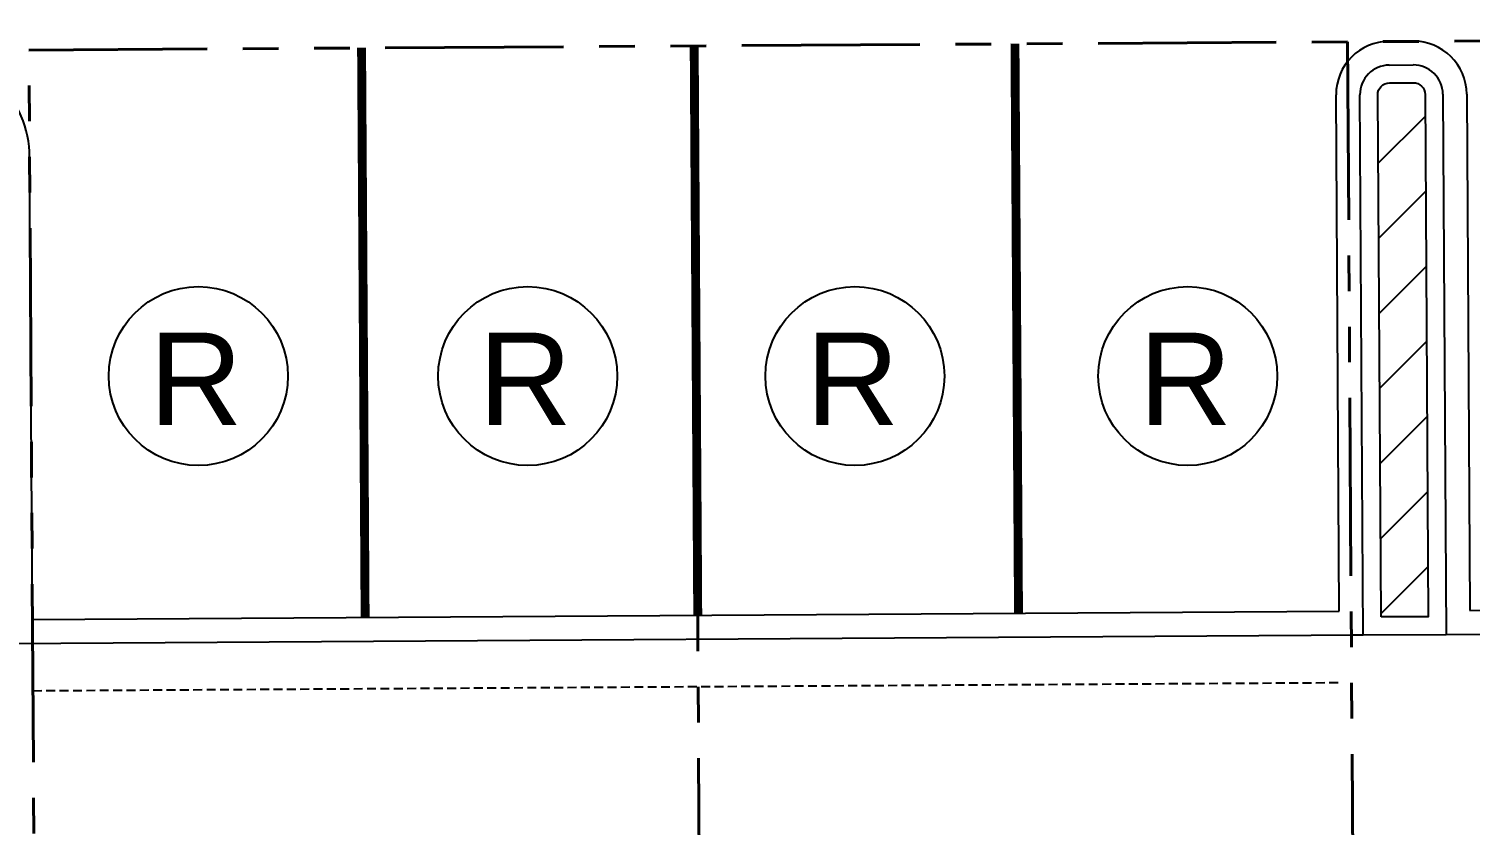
# Model space of a CAD drawing. Header units: feet. Extents: x 919634 to 928945, y 707022 to 708026.
# Drawn here: x 920843.07 to 920883.51, y 707260.34 to 707282.71 of the extents above; entities that cross this region are included whole.
import ezdxf
from ezdxf.enums import TextEntityAlignment as Align

# ---------------------------------------------------------------- set-up
doc = ezdxf.new("R2010")
doc.units = ezdxf.units.FT
doc.header["$LTSCALE"] = 20
doc.header["$MEASUREMENT"] = 0
doc.linetypes.add('Site Plan$0$HIDDEN2', pattern=[0.1875, 0.125, -0.0625])
doc.linetypes.add('Site Plan$0$PHANTOM2', pattern=[1.25, 0.625, -0.125, 0.125, -0.125, 0.125, -0.125])
for name, color, linetype in [('-u-site-xref', 7, 'Continuous'), ('L-002', 15, 'Continuous'), ('LP-PATT-GRND', 251, 'Continuous'), ('Site Plan$0$-u-site-parking_overhang', 252, 'Site Plan$0$HIDDEN2'), ('Site Plan$0$SP-PARKING DESIGNATION', 254, 'Continuous')]:
    doc.layers.add(name, color=color, linetype=linetype)
for name, color, linetype, lineweight in [('Site Plan$0$SP-CURB', 3, 'Continuous', 25), ('Site Plan$0$SP-LOT LINES', 252, 'Site Plan$0$PHANTOM2', 40), ('Site Plan$0$SP-PARKING-STRIPE', 252, 'Continuous', 25), ('Site Plan$0$SP-SIDEWALK', 2, 'Continuous', 25)]:
    doc.layers.add(name, color=color, linetype=linetype, lineweight=lineweight)
doc.layers.get('-u-site-xref').off()
doc.styles.add('Site Plan$0$ARIAL', font='arial.ttf')

# ---------------------------------------------------------------- blocks, each defined once
blk = doc.blocks.new('Site Plan')
at = {"layer": 'Site Plan$0$-u-site-parking_overhang', "ltscale": 0.1}
blk.add_line((920843.186, 707264.121), (920879.852, 707264.35), dxfattribs=at)
at = {"layer": 'Site Plan$0$SP-CURB'}
for p, q in [((920881.24, 707282.358), (920881.906, 707282.362)), ((920881.244, 707281.688), (920881.911, 707281.693)), ((920879.84, 707266.35), (920879.749, 707280.849)), ((920880.514, 707265.688), (920880.419, 707280.853)), ((920882.746, 707280.868), (920882.841, 707265.703)), ((920883.416, 707280.872), (920883.507, 707266.373)), ((920843.174, 707266.121), (920843.093, 707279.11)), ((920883.507, 707266.373), (920938.505, 707266.718)), ((920843.174, 707266.121), (920879.84, 707266.35)), ((920882.841, 707265.703), (920939.18, 707266.055)), ((920842.508, 707265.45), (920880.514, 707265.688)), ((920880.177, 707265.686), (920880.514, 707265.688))]:
    blk.add_line(p, q, dxfattribs=at)
blk.add_arc((920840.093, 707279.091), 3, 0.3591, 90.3592, dxfattribs=at)
for centre, major_axis, start_param, end_param in [((920881.249, 707280.858), (1.5, 0.009), 1.570792, 3.141588), ((920881.916, 707280.863), (1.5, 0.009), 6.283181, 7.853977), ((920881.249, 707280.858), (0.83, 0.005), 1.570792, 3.141588), ((920881.916, 707280.863), (0.83, 0.005), 6.283181, 7.853977)]:
    blk.add_ellipse(centre, major_axis=major_axis, ratio=0.999999, start_param=start_param, end_param=end_param, dxfattribs=at)
at = {"layer": 'Site Plan$0$SP-LOT LINES', "ltscale": 0.4, "extrusion": (-1.01273e-05, 0.001617, 0.999999)}
for p, q in [((920843.074, 707282.111, 0), (920938.405, 707282.708)), ((920880.073, 707282.343, 0), (920880.637, 707192.344, 0.146)), ((920843.637, 707192.113, 0.146), (920843.074, 707282.111, 0)), ((920861.74, 707282.228, 0), (920862.304, 707192.23, 0.146))]:
    blk.add_line(p, q, dxfattribs=at)
at = {"layer": 'Site Plan$0$SP-PARKING DESIGNATION'}
for centre in [(920847.827, 707272.957), (920857.068, 707272.957), (920866.251, 707272.957), (920875.589, 707272.957)]:
    blk.add_circle(centre, 2.511, dxfattribs=at)
at = {"layer": 'Site Plan$0$SP-PARKING-STRIPE', "const_width": 0.25}
for points in [[(920852.507, 707266.179), (920852.407, 707282.179)], [(920861.84, 707266.238), (920861.74, 707282.238)], [(920870.84, 707266.294), (920870.74, 707282.294)], [(920870.74, 707282.294), (920870.84, 707266.294)]]:
    blk.add_lwpolyline(points, dxfattribs=at)
at = {"layer": 'Site Plan$0$SP-SIDEWALK'}
blk.add_line((920880.514, 707265.688), (920882.841, 707265.703), dxfattribs=at)
at = {"layer": 'Site Plan$0$SP-PARKING DESIGNATION', "style": 'Site Plan$0$ARIAL'}
for p in [(920847.759, 707271.578, 0), (920857, 707271.578, 0), (920866.183, 707271.578, 0), (920875.521, 707271.578, 0)]:
    blk.add_text('R', height=2.6, dxfattribs=at).set_placement(p, align=Align.CENTER)

msp = doc.modelspace()

# ---------------------------------------------------------------- block references
at = {"layer": '-u-site-xref'}
msp.add_blockref('Site Plan', (0, 0), dxfattribs=at)

# ---------------------------------------------------------------- next in the draw order: hatches: boundary and pattern name
at = {"layer": 'LP-PATT-GRND'}
h = msp.add_hatch(dxfattribs=at)
h.set_pattern_fill('ANSI31', color=256, scale=12)
h.set_pattern_definition([(45, (920880.9192, 707266.1911), (-1.06066, 1.06066), [])])
edge = h.paths.add_edge_path()
edge.add_line((920881.011, 707266.191), (920880.919, 707280.856))
edge.add_arc((920881.249, 707280.858), 0.33, 90.3586, 180.3586, ccw=False)
edge.add_line((920881.247, 707281.188), (920881.914, 707281.193))
edge.add_arc((920881.916, 707280.863), 0.33, 0.3587, 90.3587, ccw=False)
edge.add_line((920882.246, 707280.865), (920882.338, 707266.199))
edge.add_line((920882.338, 707266.199), (920881.011, 707266.191))

# ---------------------------------------------------------------- next in the draw order: linework, layer by layer
at = {"layer": 'L-002'}
msp.add_lwpolyline([(920881.011, 707266.191), (920880.919, 707280.856, -0.414214), (920881.247, 707281.188), (920881.914, 707281.193, -0.414214), (920882.246, 707280.865), (920882.338, 707266.199)], format="xyb", close=True, dxfattribs=at)

doc.saveas('drawing.dxf')
